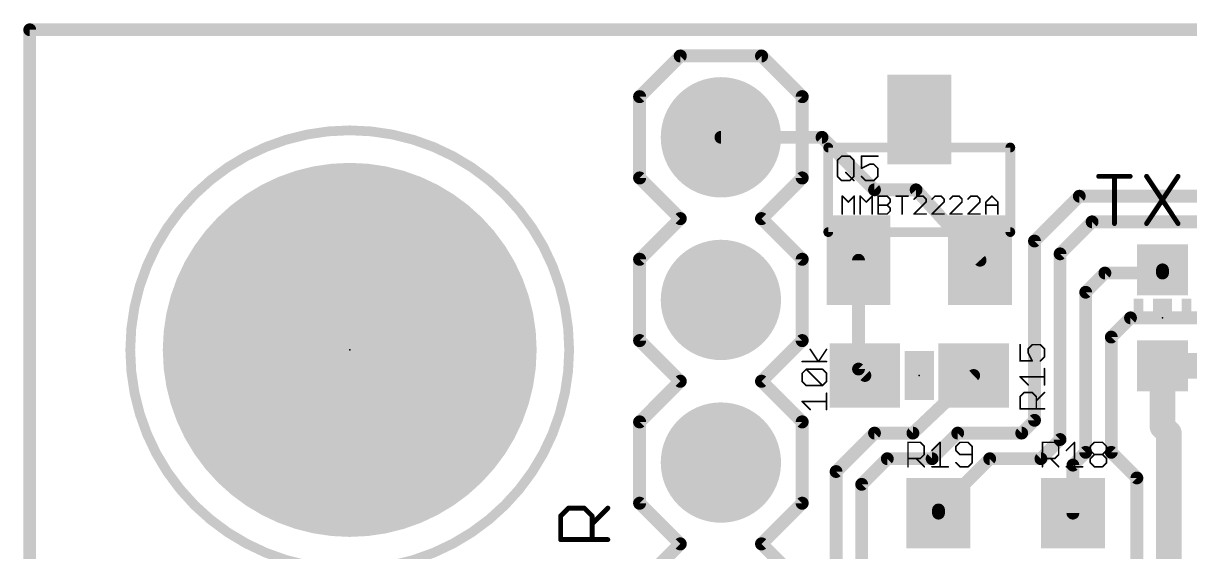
# Model space of a CAD drawing. Extents: x -0.4 to 70.1, y -0.1 to 70.1.
# Drawn here: x -0.1 to 18.12, y 61.85 to 70.1 of the extents above; entities that cross this region are included whole.
import ezdxf

# ---------------------------------------------------------------- set-up
doc = ezdxf.new("R2010")
doc.units = 0
for name, color, linetype in [('1', 22, 'CONTINUOUS'), ('16', 175, 'CONTINUOUS'), ('17', 82, 'CONTINUOUS'), ('20', 7, 'CONTINUOUS'), ('21', 253, 'CONTINUOUS'), ('23', 7, 'CONTINUOUS'), ('25', 253, 'CONTINUOUS'), ('27', 253, 'CONTINUOUS')]:
    doc.layers.add(name, color=color, linetype=linetype)

# ---------------------------------------------------------------- blocks, each defined once
blk = doc.blocks.new('ROUNDP')
at = {"const_width": 0.5}
blk.add_lwpolyline([(0, -0.25, 1), (0, 0.25, 1), (0, -0.25)], format="xyb", dxfattribs=at)
blk = doc.blocks.new('RECT')
blk.add_solid([(-0.5, -0.5), (0.5, -0.5), (-0.5, 0.5), (0.5, 0.5)])

msp = doc.modelspace()

# ---------------------------------------------------------------- linework, layer by layer
at = {"layer": '1'}
for points, const_width in [([(0, 70), (70, 70)], 0.2), ([(0, 0), (0, 70)], 0.2), ([(10.8, 68.32), (12.38, 68.32)], 0.2), ([(12.38, 68.32), (13.2, 67.5)], 0.2), ([(13.2, 67.5), (13.85, 67.5)], 0.2), ([(13.85, 67.5), (14.85, 66.4)], 0.2), ([(15.7, 66.7), (16.4, 67.4)], 0.2), ([(16.4, 67.4), (19.4, 67.4)], 0.2), ([(16.1, 66.5), (16.6, 67)], 0.2), ([(16.6, 67), (18.45, 67)], 0.2), ([(15.7, 63.9), (15.7, 66.7)], 0.2), ([(16.1, 63.6), (16.1, 66.5)], 0.2), ([(12.95, 64.7), (12.95, 66.4)], 0.2), ([(17.7, 66.2), (17.7, 66.25)], 0.2), ([(16.5, 65.9), (16.8, 66.2)], 0.2), ([(16.8, 66.2), (17.7, 66.2)], 0.2), ([(16.5, 63.4), (16.5, 65.9)], 0.2), ([(16.9, 65.2), (17.2, 65.5)], 0.2), ([(17.2, 65.5), (19.9, 65.5)], 0.2), ([(16.9, 63.4), (16.9, 65.2)], 0.2), ([(17.7, 63.8), (17.7, 64.75)], 0.4), ([(17.7, 64.75), (19.2, 64.75)], 0.4), ([(13.05, 64.6), (12.95, 64.7)], 0.2), ([(13.8, 63.7), (14.75, 64.6)], 0.2), ([(15.5, 63.7), (15.7, 63.9)], 0.2), ([(17.8, 63.7), (17.7, 63.8)], 0.4), ([(12.6, 63.1), (13.2, 63.7)], 0.2), ([(13.2, 63.7), (13.8, 63.7)], 0.2), ([(14.1, 63.3), (14.5, 63.7)], 0.2), ([(14.5, 63.7), (15.5, 63.7)], 0.2), ([(17.8, 60.7), (17.8, 63.7)], 0.4), ([(15.8, 63.3), (16.1, 63.6)], 0.2), ([(16.3, 63.2), (16.5, 63.4)], 0.2), ([(17.3, 63), (16.9, 63.4)], 0.2), ([(13, 62.9), (13.4, 63.3)], 0.2), ([(13.4, 63.3), (14.1, 63.3)], 0.2), ([(14.2, 62.5), (15, 63.3)], 0.2), ([(15, 63.3), (15.8, 63.3)], 0.2), ([(16.3, 62.45), (16.3, 63.2)], 0.2), ([(12.6, 59.4), (12.6, 63.1)], 0.2), ([(17.3, 60.2), (17.3, 63)], 0.2), ([(13, 60), (13, 62.9)], 0.2), ([(14.2, 62.45), (14.2, 62.5)], 0.2)]:
    msp.add_lwpolyline(points, dxfattribs=dict(at, const_width=const_width))
for points, const_width in [([(0, 70.05, 1), (0, 69.95)], 0.1), ([(0.05, 70, 1), (-0.05, 70)], 0.1), ([(10.8, 68.37, 1), (10.8, 68.27)], 0.1), ([(12.4154, 68.3554, 1), (12.3446, 68.2846)], 0.1), ([(12.38, 68.27, 1), (12.38, 68.37)], 0.1), ([(13.2, 67.55, 1), (13.2, 67.45)], 0.1), ([(13.1646, 67.4646, 1), (13.2354, 67.5354)], 0.1), ([(13.887, 67.5336, 1), (13.813, 67.4664)], 0.1), ([(13.85, 67.45, 1), (13.85, 67.55)], 0.1), ([(16.4, 67.45, 1), (16.4, 67.35)], 0.1), ([(16.4354, 67.3646, 1), (16.3646, 67.4354)], 0.1), ([(16.6, 67.05, 1), (16.6, 66.95)], 0.1), ([(16.6354, 66.9646, 1), (16.5646, 67.0354)], 0.1), ([(15.6646, 66.7354, 1), (15.7354, 66.6646)], 0.1), ([(15.75, 66.7, 1), (15.65, 66.7)], 0.1), ([(16.0646, 66.5354, 1), (16.1354, 66.4646)], 0.1), ([(16.15, 66.5, 1), (16.05, 66.5)], 0.1), ([(13, 66.4, 1), (12.9, 66.4)], 0.1), ([(14.813, 66.3664, 1), (14.887, 66.4336)], 0.1), ([(17.75, 66.25, 1), (17.65, 66.25)], 0.1), ([(16.8, 66.25, 1), (16.8, 66.15)], 0.1), ([(16.8354, 66.1646, 1), (16.7646, 66.2354)], 0.1), ([(17.65, 66.2, 1), (17.75, 66.2)], 0.1), ([(17.7, 66.15, 1), (17.7, 66.25)], 0.1), ([(16.4646, 65.9354, 1), (16.5354, 65.8646)], 0.1), ([(16.55, 65.9, 1), (16.45, 65.9)], 0.1), ([(17.2, 65.55, 1), (17.2, 65.45)], 0.1), ([(17.2354, 65.4646, 1), (17.1646, 65.5354)], 0.1), ([(16.8646, 65.2354, 1), (16.9354, 65.1646)], 0.1), ([(16.95, 65.2, 1), (16.85, 65.2)], 0.1), ([(17.8, 64.75, 1), (17.6, 64.75)], 0.2), ([(17.7, 64.85, 1), (17.7, 64.65)], 0.2), ([(12.9854, 64.7354, 1), (12.9146, 64.6646)], 0.1), ([(12.9, 64.7, 1), (13, 64.7)], 0.1), ([(14.7844, 64.5637, 1), (14.7156, 64.6363)], 0.1), ([(13.0146, 64.5646, 1), (13.0854, 64.6354)], 0.1), ([(15.7354, 63.8646, 1), (15.6646, 63.9354)], 0.1), ([(17.7707, 63.8707, 1), (17.6293, 63.7293)], 0.2), ([(13.2, 63.75, 1), (13.2, 63.65)], 0.1), ([(13.2354, 63.6646, 1), (13.1646, 63.7354)], 0.1), ([(13.8, 63.65, 1), (13.8, 63.75)], 0.1), ([(14.5, 63.75, 1), (14.5, 63.65)], 0.1), ([(14.5354, 63.6646, 1), (14.4646, 63.7354)], 0.1), ([(15.5, 63.65, 1), (15.5, 63.75)], 0.1), ([(15.65, 63.9, 1), (15.75, 63.9)], 0.1), ([(17.6, 63.8, 1), (17.8, 63.8)], 0.2), ([(17.9, 63.7, 1), (17.7, 63.7)], 0.2), ([(17.7293, 63.6293, 1), (17.8707, 63.7707)], 0.2), ([(13.7656, 63.7363, 1), (13.8344, 63.6637)], 0.1), ([(15.4646, 63.7354, 1), (15.5354, 63.6646)], 0.1), ([(16.05, 63.6, 1), (16.15, 63.6)], 0.1), ([(16.1354, 63.5646, 1), (16.0646, 63.6354)], 0.1), ([(16.45, 63.4, 1), (16.55, 63.4)], 0.1), ([(16.5354, 63.3646, 1), (16.4646, 63.4354)], 0.1), ([(16.9354, 63.4354, 1), (16.8646, 63.3646)], 0.1), ([(16.85, 63.4, 1), (16.95, 63.4)], 0.1), ([(13.4, 63.35, 1), (13.4, 63.25)], 0.1), ([(13.4354, 63.2646, 1), (13.3646, 63.3354)], 0.1), ([(14.0646, 63.3354, 1), (14.1354, 63.2646)], 0.1), ([(14.1, 63.25, 1), (14.1, 63.35)], 0.1), ([(15, 63.35, 1), (15, 63.25)], 0.1), ([(15.0354, 63.2646, 1), (14.9646, 63.3354)], 0.1), ([(15.7646, 63.3354, 1), (15.8354, 63.2646)], 0.1), ([(15.8, 63.25, 1), (15.8, 63.35)], 0.1), ([(16.2646, 63.2354, 1), (16.3354, 63.1646)], 0.1), ([(16.35, 63.2, 1), (16.25, 63.2)], 0.1), ([(12.5646, 63.1354, 1), (12.6354, 63.0646)], 0.1), ([(12.65, 63.1, 1), (12.55, 63.1)], 0.1), ([(17.35, 63, 1), (17.25, 63)], 0.1), ([(17.2646, 62.9646, 1), (17.3354, 63.0354)], 0.1), ([(12.9646, 62.9354, 1), (13.0354, 62.8646)], 0.1), ([(13.05, 62.9, 1), (12.95, 62.9)], 0.1), ([(14.1646, 62.5354, 1), (14.2354, 62.4646)], 0.1), ([(14.25, 62.5, 1), (14.15, 62.5)], 0.1), ([(14.15, 62.45, 1), (14.25, 62.45)], 0.1), ([(16.25, 62.45, 1), (16.35, 62.45)], 0.1)]:
    msp.add_lwpolyline(points, format="xyb", dxfattribs=dict(at, const_width=const_width))
at = {"layer": '16', "const_width": 0.2}
for points in [[(0, 70), (70, 70)], [(0, 0), (0, 70)]]:
    msp.add_lwpolyline(points, dxfattribs=at)
at = {"layer": '16', "const_width": 0.1}
for points in [[(0, 70.05, 1), (0, 69.95)], [(0.05, 70, 1), (-0.05, 70)]]:
    msp.add_lwpolyline(points, format="xyb", dxfattribs=at)
at = {"layer": '20', "const_width": 0.2}
for points in [[(70, 70), (0, 70)], [(0, 70), (0, 0)]]:
    msp.add_lwpolyline(points, dxfattribs=at)
at = {"layer": '20', "const_width": 0.1}
for points in [[(0, 70.05, 1), (0, 69.95)], [(0.05, 70, 1), (-0.05, 70)]]:
    msp.add_lwpolyline(points, format="xyb", dxfattribs=at)
at = {"layer": '21'}
for points, const_width in [([(9.53, 68.955), (10.165, 69.59)], 0.2032), ([(10.165, 69.59), (11.435, 69.59)], 0.2032), ([(11.435, 69.59), (12.07, 68.955)], 0.2032), ([(9.53, 67.685), (9.53, 68.955)], 0.2032), ([(12.07, 68.955), (12.07, 67.685)], 0.2032), ([(12.4776, 66.8396), (12.4776, 68.1604)], 0.1524), ([(12.4776, 68.1604), (15.3224, 68.1604)], 0.1524), ([(15.3224, 68.1604), (15.3224, 66.8396)], 0.1524), ([(9.53, 67.685), (10.165, 67.05)], 0.2032), ([(11.435, 67.05), (12.07, 67.685)], 0.2032), ([(9.53, 66.415), (10.165, 67.05)], 0.2032), ([(11.435, 67.05), (12.07, 66.415)], 0.2032), ([(15.3224, 66.8396), (12.4776, 66.8396)], 0.1524), ([(9.53, 65.145), (9.53, 66.415)], 0.2032), ([(12.07, 66.415), (12.07, 65.145)], 0.2032), ([(10.165, 64.51), (9.53, 65.145)], 0.2032), ([(12.07, 65.145), (11.435, 64.51)], 0.2032), ([(9.53, 63.875), (10.165, 64.51)], 0.2032), ([(11.435, 64.51), (12.07, 63.875)], 0.2032), ([(9.53, 62.605), (9.53, 63.875)], 0.2032), ([(12.07, 63.875), (12.07, 62.605)], 0.2032), ([(10.165, 61.97), (9.53, 62.605)], 0.2032), ([(12.07, 62.605), (11.435, 61.97)], 0.2032), ([(9.53, 61.335), (10.165, 61.97)], 0.2032), ([(11.435, 61.97), (12.07, 61.335)], 0.2032)]:
    msp.add_lwpolyline(points, dxfattribs=dict(at, const_width=const_width))
for points, const_width in [([(10.165, 69.6408, 1), (10.165, 69.5392)], 0.1016), ([(10.2009, 69.5541, 1), (10.1291, 69.6259)], 0.1016), ([(11.4709, 69.6259, 1), (11.3991, 69.5541)], 0.1016), ([(11.435, 69.5392, 1), (11.435, 69.6408)], 0.1016), ([(9.5808, 68.955, 1), (9.4792, 68.955)], 0.1016), ([(9.4941, 68.9909, 1), (9.5659, 68.9191)], 0.1016), ([(12.1208, 68.955, 1), (12.0192, 68.955)], 0.1016), ([(12.0341, 68.9191, 1), (12.1059, 68.9909)], 0.1016), ([(5, 61.571, 1), (5, 68.429, 1), (5, 61.571)], 0.1524), ([(12.5157, 68.1604, 1), (12.4395, 68.1604)], 0.0762), ([(12.4776, 68.1985, 1), (12.4776, 68.1223)], 0.0762), ([(15.3605, 68.1604, 1), (15.2843, 68.1604)], 0.0762), ([(15.3224, 68.1223, 1), (15.3224, 68.1985)], 0.0762), ([(9.5659, 67.7209, 1), (9.4941, 67.6491)], 0.1016), ([(9.4792, 67.685, 1), (9.5808, 67.685)], 0.1016), ([(12.0192, 67.685, 1), (12.1208, 67.685)], 0.1016), ([(12.1059, 67.6491, 1), (12.0341, 67.7209)], 0.1016), ([(10.2009, 67.0141, 1), (10.1291, 67.0859)], 0.1016), ([(10.1291, 67.0141, 1), (10.2009, 67.0859)], 0.1016), ([(11.4709, 67.0859, 1), (11.3991, 67.0141)], 0.1016), ([(11.3991, 67.0859, 1), (11.4709, 67.0141)], 0.1016), ([(12.4776, 66.8777, 1), (12.4776, 66.8015)], 0.0762), ([(15.3224, 66.8015, 1), (15.3224, 66.8777)], 0.0762), ([(5, 63.3, 1), (5, 66.7, 1), (5, 63.3)], 0.1524), ([(12.4395, 66.8396, 1), (12.5157, 66.8396)], 0.0762), ([(15.2843, 66.8396, 1), (15.3605, 66.8396)], 0.0762), ([(9.5808, 66.415, 1), (9.4792, 66.415)], 0.1016), ([(9.4941, 66.4509, 1), (9.5659, 66.3791)], 0.1016), ([(12.1208, 66.415, 1), (12.0192, 66.415)], 0.1016), ([(12.0341, 66.3791, 1), (12.1059, 66.4509)], 0.1016), ([(9.5659, 65.1809, 1), (9.4941, 65.1091)], 0.1016), ([(12.1059, 65.1091, 1), (12.0341, 65.1809)], 0.1016), ([(9.4792, 65.145, 1), (9.5808, 65.145)], 0.1016), ([(12.0192, 65.145, 1), (12.1208, 65.145)], 0.1016), ([(10.2009, 64.4741, 1), (10.1291, 64.5459)], 0.1016), ([(10.1291, 64.4741, 1), (10.2009, 64.5459)], 0.1016), ([(11.4709, 64.5459, 1), (11.3991, 64.4741)], 0.1016), ([(11.3991, 64.5459, 1), (11.4709, 64.4741)], 0.1016), ([(9.5808, 63.875, 1), (9.4792, 63.875)], 0.1016), ([(12.1208, 63.875, 1), (12.0192, 63.875)], 0.1016), ([(9.4941, 63.9109, 1), (9.5659, 63.8391)], 0.1016), ([(12.0341, 63.8391, 1), (12.1059, 63.9109)], 0.1016), ([(9.5659, 62.6409, 1), (9.4941, 62.5691)], 0.1016), ([(12.1059, 62.5691, 1), (12.0341, 62.6409)], 0.1016), ([(9.4792, 62.605, 1), (9.5808, 62.605)], 0.1016), ([(12.0192, 62.605, 1), (12.1208, 62.605)], 0.1016), ([(10.2009, 61.9341, 1), (10.1291, 62.0059)], 0.1016), ([(10.1291, 61.9341, 1), (10.2009, 62.0059)], 0.1016), ([(11.4709, 62.0059, 1), (11.3991, 61.9341)], 0.1016), ([(11.3991, 62.0059, 1), (11.4709, 61.9341)], 0.1016)]:
    msp.add_lwpolyline(points, format="xyb", dxfattribs=dict(at, const_width=const_width))
at = {"layer": '23'}
for p in [(13.9, 67.5), (17.7, 65.5), (5, 65), (13.9, 64.6)]:
    msp.add_point(p, dxfattribs=at)
at = {"layer": '25'}
for points, const_width in [([(12.6237, 67.9625), (12.6873, 68.026)], 0.0254), ([(12.6873, 68.026), (12.8144, 68.026)], 0.0254), ([(12.8144, 68.026), (12.8779, 67.9625)], 0.0254), ([(13.2521, 68.026), (12.9979, 68.026)], 0.0254), ([(12.9979, 68.026), (12.9979, 67.8354)], 0.0254), ([(12.6237, 67.7083), (12.6237, 67.9625)], 0.0254), ([(12.8779, 67.9625), (12.8779, 67.7083)], 0.0254), ([(12.9979, 67.8354), (13.125, 67.8989)], 0.0254), ([(13.125, 67.8989), (13.1886, 67.8989)], 0.0254), ([(13.1886, 67.8989), (13.2521, 67.8354)], 0.0254), ([(13.2521, 67.8354), (13.2521, 67.7083)], 0.0254), ([(12.6873, 67.6447), (12.6237, 67.7083)], 0.0254), ([(12.8144, 67.6447), (12.6873, 67.6447)], 0.0254), ([(12.7508, 67.7718), (12.8779, 67.6447)], 0.0254), ([(12.8779, 67.7083), (12.8144, 67.6447)], 0.0254), ([(13.0615, 67.6447), (12.9979, 67.7083)], 0.0254), ([(13.1886, 67.6447), (13.0615, 67.6447)], 0.0254), ([(13.2521, 67.7083), (13.1886, 67.6447)], 0.0254), ([(16.7031, 67.7103), (17.1946, 67.7103)], 0.0762), ([(16.9488, 66.9731), (16.9488, 67.7103)], 0.0762), ([(17.4515, 67.7103), (17.943, 66.9731)], 0.0762), ([(17.943, 67.7103), (17.4515, 66.9731)], 0.0762), ([(15.4744, 65.0817), (15.4744, 64.8275)], 0.0254), ([(15.6015, 65.0182), (15.665, 65.0817)], 0.0254), ([(15.665, 65.0817), (15.7921, 65.0817)], 0.0254), ([(15.7921, 65.0817), (15.8557, 65.0182)], 0.0254), ([(15.6015, 64.9546), (15.6015, 65.0182)], 0.0254), ([(15.665, 64.8275), (15.6015, 64.9546)], 0.0254), ([(15.8557, 64.891), (15.7921, 64.8275)], 0.0254), ([(15.8557, 65.0182), (15.8557, 64.891)], 0.0254), ([(15.4744, 64.8275), (15.665, 64.8275)], 0.0254), ([(15.8557, 64.4533), (15.8557, 64.7075)], 0.0254), ([(15.6015, 64.4533), (15.4744, 64.5804)], 0.0254), ([(15.4744, 64.5804), (15.8557, 64.5804)], 0.0254), ([(15.4744, 64.2697), (15.5379, 64.3333)], 0.0254), ([(15.5379, 64.3333), (15.665, 64.3333)], 0.0254), ([(15.665, 64.3333), (15.7286, 64.2697)], 0.0254), ([(15.7286, 64.2062), (15.8557, 64.3333)], 0.0254), ([(15.4744, 64.0791), (15.4744, 64.2697)], 0.0254), ([(15.7286, 64.2697), (15.7286, 64.0791)], 0.0254), ([(15.8557, 64.0791), (15.4744, 64.0791)], 0.0254), ([(13.7237, 63.1747), (13.7237, 63.556)], 0.0254), ([(13.7237, 63.556), (13.9144, 63.556)], 0.0254), ([(13.9144, 63.556), (13.9779, 63.4925)], 0.0254), ([(13.9779, 63.4925), (13.9779, 63.3654)], 0.0254), ([(14.0979, 63.4289), (14.225, 63.556)], 0.0254), ([(14.225, 63.556), (14.225, 63.1747)], 0.0254), ([(14.5357, 63.556), (14.4721, 63.4925)], 0.0254), ([(14.4721, 63.4925), (14.4721, 63.4289)], 0.0254), ([(14.4721, 63.4289), (14.5357, 63.3654)], 0.0254), ([(14.6628, 63.556), (14.5357, 63.556)], 0.0254), ([(14.7263, 63.4925), (14.6628, 63.556)], 0.0254), ([(14.7263, 63.2383), (14.7263, 63.4925)], 0.0254), ([(15.8237, 63.1747), (15.8237, 63.556)], 0.0254), ([(15.8237, 63.556), (16.0144, 63.556)], 0.0254), ([(16.0144, 63.556), (16.0779, 63.4925)], 0.0254), ([(16.0779, 63.4925), (16.0779, 63.3654)], 0.0254), ([(16.1979, 63.4289), (16.325, 63.556)], 0.0254), ([(16.325, 63.556), (16.325, 63.1747)], 0.0254), ([(16.5721, 63.4925), (16.6357, 63.556)], 0.0254), ([(16.5721, 63.4289), (16.5721, 63.4925)], 0.0254), ([(16.6357, 63.3654), (16.5721, 63.4289)], 0.0254), ([(16.6357, 63.556), (16.7628, 63.556)], 0.0254), ([(16.7628, 63.556), (16.8263, 63.4925)], 0.0254), ([(16.8263, 63.4289), (16.7628, 63.3654)], 0.0254), ([(16.8263, 63.4925), (16.8263, 63.4289)], 0.0254), ([(13.9144, 63.3018), (13.7237, 63.3018)], 0.0254), ([(13.8508, 63.3018), (13.9779, 63.1747)], 0.0254), ([(13.9779, 63.3654), (13.9144, 63.3018)], 0.0254), ([(14.4721, 63.2383), (14.5357, 63.1747)], 0.0254), ([(14.5357, 63.3654), (14.7263, 63.3654)], 0.0254), ([(14.6628, 63.1747), (14.7263, 63.2383)], 0.0254), ([(16.0144, 63.3018), (15.8237, 63.3018)], 0.0254), ([(15.9508, 63.3018), (16.0779, 63.1747)], 0.0254), ([(16.0779, 63.3654), (16.0144, 63.3018)], 0.0254), ([(16.5721, 63.3018), (16.6357, 63.3654)], 0.0254), ([(16.5721, 63.2383), (16.5721, 63.3018)], 0.0254), ([(16.6357, 63.1747), (16.5721, 63.2383)], 0.0254), ([(16.6357, 63.3654), (16.7628, 63.3654)], 0.0254), ([(16.7628, 63.3654), (16.8263, 63.3018)], 0.0254), ([(16.8263, 63.2383), (16.7628, 63.1747)], 0.0254), ([(16.8263, 63.3018), (16.8263, 63.2383)], 0.0254), ([(14.0979, 63.1747), (14.3521, 63.1747)], 0.0254), ([(14.5357, 63.1747), (14.6628, 63.1747)], 0.0254), ([(16.1979, 63.1747), (16.4521, 63.1747)], 0.0254), ([(16.7628, 63.1747), (16.6357, 63.1747)], 0.0254), ([(8.2959, 62.4058), (8.4187, 62.5286)], 0.0762), ([(8.4187, 62.5286), (8.6645, 62.5286)], 0.0762), ([(8.6645, 62.5286), (8.7874, 62.4058)], 0.0762), ([(8.7874, 62.2829), (9.0331, 62.5286)], 0.0762), ([(8.2959, 62.0371), (8.2959, 62.4058)], 0.0762), ([(8.7874, 62.4058), (8.7874, 62.0371)], 0.0762), ([(9.0331, 62.0371), (8.2959, 62.0371)], 0.0762)]:
    msp.add_lwpolyline(points, dxfattribs=dict(at, const_width=const_width))
for points, const_width in [([(12.6873, 68.0324, 1), (12.6873, 68.0197)], 0.0127), ([(12.6917, 68.0215, 1), (12.6828, 68.0305)], 0.0127), ([(12.8189, 68.0305, 1), (12.8099, 68.0215)], 0.0127), ([(12.8144, 68.0197, 1), (12.8144, 68.0324)], 0.0127), ([(12.9979, 68.0324, 1), (12.9979, 68.0197)], 0.0127), ([(13.0043, 68.026, 1), (12.9916, 68.026)], 0.0127), ([(13.2521, 68.0197, 1), (13.2521, 68.0324)], 0.0127), ([(12.6192, 67.967, 1), (12.6282, 67.958)], 0.0127), ([(12.6301, 67.9625, 1), (12.6174, 67.9625)], 0.0127), ([(12.8843, 67.9625, 1), (12.8716, 67.9625)], 0.0127), ([(12.8734, 67.958, 1), (12.8824, 67.967)], 0.0127), ([(12.9951, 67.841, 1), (13.0007, 67.8297)], 0.0127), ([(12.9916, 67.8354, 1), (13.0043, 67.8354)], 0.0127), ([(13.125, 67.9053, 1), (13.125, 67.8926)], 0.0127), ([(13.1279, 67.8932, 1), (13.1222, 67.9046)], 0.0127), ([(13.1931, 67.9034, 1), (13.1841, 67.8944)], 0.0127), ([(13.1886, 67.8926, 1), (13.1886, 67.9053)], 0.0127), ([(13.2585, 67.8354, 1), (13.2458, 67.8354)], 0.0127), ([(13.2476, 67.8309, 1), (13.2566, 67.8399)], 0.0127), ([(12.6282, 67.7127, 1), (12.6192, 67.7038)], 0.0127), ([(12.6174, 67.7083, 1), (12.6301, 67.7083)], 0.0127), ([(12.6873, 67.651, 1), (12.6873, 67.6384)], 0.0127), ([(12.6828, 67.6402, 1), (12.6917, 67.6492)], 0.0127), ([(12.7553, 67.7763, 1), (12.7463, 67.7673)], 0.0127), ([(12.8099, 67.6492, 1), (12.8189, 67.6402)], 0.0127), ([(12.8144, 67.6384, 1), (12.8144, 67.651)], 0.0127), ([(12.8716, 67.7083, 1), (12.8843, 67.7083)], 0.0127), ([(12.8824, 67.7038, 1), (12.8734, 67.7127)], 0.0127), ([(12.8734, 67.6402, 1), (12.8824, 67.6492)], 0.0127), ([(13.0024, 67.7127, 1), (12.9934, 67.7038)], 0.0127), ([(13.0615, 67.651, 1), (13.0615, 67.6384)], 0.0127), ([(13.057, 67.6402, 1), (13.0659, 67.6492)], 0.0127), ([(13.1841, 67.6492, 1), (13.1931, 67.6402)], 0.0127), ([(13.1886, 67.6384, 1), (13.1886, 67.651)], 0.0127), ([(13.2458, 67.7083, 1), (13.2585, 67.7083)], 0.0127), ([(13.2566, 67.7038, 1), (13.2476, 67.7127)], 0.0127), ([(16.7031, 67.7294, 1), (16.7031, 67.6913)], 0.0381), ([(16.9679, 67.7103, 1), (16.9298, 67.7103)], 0.0381), ([(17.1946, 67.6913, 1), (17.1946, 67.7294)], 0.0381), ([(17.4674, 67.7209, 1), (17.4357, 67.6998)], 0.0381), ([(17.9589, 67.6998, 1), (17.9271, 67.7209)], 0.0381), ([(16.9298, 66.9731, 1), (16.9679, 66.9731)], 0.0381), ([(17.4357, 66.9837, 1), (17.4674, 66.9625)], 0.0381), ([(17.9271, 66.9625, 1), (17.9589, 66.9837)], 0.0381), ([(15.4807, 65.0817, 1), (15.468, 65.0817)], 0.0127), ([(15.665, 65.0881, 1), (15.665, 65.0754)], 0.0127), ([(15.6695, 65.0772, 1), (15.6605, 65.0862)], 0.0127), ([(15.7966, 65.0862, 1), (15.7877, 65.0772)], 0.0127), ([(15.7921, 65.0754, 1), (15.7921, 65.0881)], 0.0127), ([(15.6078, 65.0182, 1), (15.5951, 65.0182)], 0.0127), ([(15.597, 65.0226, 1), (15.606, 65.0137)], 0.0127), ([(15.6072, 64.9574, 1), (15.5958, 64.9518)], 0.0127), ([(15.5951, 64.9546, 1), (15.6078, 64.9546)], 0.0127), ([(15.862, 65.0182, 1), (15.8494, 65.0182)], 0.0127), ([(15.8494, 64.891, 1), (15.862, 64.891)], 0.0127), ([(15.8512, 65.0137, 1), (15.8602, 65.0226)], 0.0127), ([(15.8602, 64.8866, 1), (15.8512, 64.8955)], 0.0127), ([(15.4744, 64.8338, 1), (15.4744, 64.8211)], 0.0127), ([(15.468, 64.8275, 1), (15.4807, 64.8275)], 0.0127), ([(15.6594, 64.8247, 1), (15.6707, 64.8303)], 0.0127), ([(15.665, 64.8211, 1), (15.665, 64.8338)], 0.0127), ([(15.7877, 64.832, 1), (15.7966, 64.823)], 0.0127), ([(15.862, 64.7075, 1), (15.8494, 64.7075)], 0.0127), ([(15.4789, 64.5849, 1), (15.4699, 64.5759)], 0.0127), ([(15.4744, 64.5867, 1), (15.4744, 64.574)], 0.0127), ([(15.8557, 64.574, 1), (15.8557, 64.5867)], 0.0127), ([(15.5379, 64.3396, 1), (15.5379, 64.3269)], 0.0127), ([(15.5424, 64.3288, 1), (15.5334, 64.3378)], 0.0127), ([(15.597, 64.4488, 1), (15.606, 64.4578)], 0.0127), ([(15.6695, 64.3378, 1), (15.6605, 64.3288)], 0.0127), ([(15.665, 64.3269, 1), (15.665, 64.3396)], 0.0127), ([(15.8494, 64.4533, 1), (15.862, 64.4533)], 0.0127), ([(15.8602, 64.3288, 1), (15.8512, 64.3378)], 0.0127), ([(15.4807, 64.2697, 1), (15.468, 64.2697)], 0.0127), ([(15.4699, 64.2742, 1), (15.4789, 64.2653)], 0.0127), ([(15.7349, 64.2697, 1), (15.7222, 64.2697)], 0.0127), ([(15.7241, 64.2107, 1), (15.7331, 64.2017)], 0.0127), ([(15.7241, 64.2653, 1), (15.7331, 64.2742)], 0.0127), ([(15.4744, 64.0854, 1), (15.4744, 64.0727)], 0.0127), ([(15.468, 64.0791, 1), (15.4807, 64.0791)], 0.0127), ([(15.7222, 64.0791, 1), (15.7349, 64.0791)], 0.0127), ([(15.8557, 64.0727, 1), (15.8557, 64.0854)], 0.0127), ([(13.7301, 63.556, 1), (13.7174, 63.556)], 0.0127), ([(13.7237, 63.5624, 1), (13.7237, 63.5497)], 0.0127), ([(13.9189, 63.5605, 1), (13.9099, 63.5515)], 0.0127), ([(13.9144, 63.5497, 1), (13.9144, 63.5624)], 0.0127), ([(13.9843, 63.4925, 1), (13.9716, 63.4925)], 0.0127), ([(13.9734, 63.488, 1), (13.9824, 63.497)], 0.0127), ([(14.0934, 63.4334, 1), (14.1024, 63.4244)], 0.0127), ([(14.2314, 63.556, 1), (14.2187, 63.556)], 0.0127), ([(14.2295, 63.5515, 1), (14.2205, 63.5605)], 0.0127), ([(14.4785, 63.4925, 1), (14.4658, 63.4925)], 0.0127), ([(14.4676, 63.497, 1), (14.4766, 63.488)], 0.0127), ([(14.4766, 63.4334, 1), (14.4676, 63.4244)], 0.0127), ([(14.4658, 63.4289, 1), (14.4785, 63.4289)], 0.0127), ([(14.5357, 63.5624, 1), (14.5357, 63.5497)], 0.0127), ([(14.5402, 63.5515, 1), (14.5312, 63.5605)], 0.0127), ([(14.6673, 63.5605, 1), (14.6583, 63.5515)], 0.0127), ([(14.6628, 63.5497, 1), (14.6628, 63.5624)], 0.0127), ([(14.7327, 63.4925, 1), (14.72, 63.4925)], 0.0127), ([(14.7218, 63.488, 1), (14.7308, 63.497)], 0.0127), ([(15.8237, 63.5624, 1), (15.8237, 63.5497)], 0.0127), ([(15.83, 63.556, 1), (15.8174, 63.556)], 0.0127), ([(16.0189, 63.5605, 1), (16.0099, 63.5515)], 0.0127), ([(16.0144, 63.5497, 1), (16.0144, 63.5624)], 0.0127), ([(16.0843, 63.4925, 1), (16.0716, 63.4925)], 0.0127), ([(16.0734, 63.488, 1), (16.0824, 63.497)], 0.0127), ([(16.1934, 63.4334, 1), (16.2024, 63.4244)], 0.0127), ([(16.3314, 63.556, 1), (16.3187, 63.556)], 0.0127), ([(16.3295, 63.5515, 1), (16.3205, 63.5605)], 0.0127), ([(16.5676, 63.497, 1), (16.5766, 63.488)], 0.0127), ([(16.5766, 63.4334, 1), (16.5676, 63.4244)], 0.0127), ([(16.5785, 63.4925, 1), (16.5658, 63.4925)], 0.0127), ([(16.5658, 63.4289, 1), (16.5785, 63.4289)], 0.0127), ([(16.6357, 63.5624, 1), (16.6357, 63.5497)], 0.0127), ([(16.6402, 63.5515, 1), (16.6312, 63.5605)], 0.0127), ([(16.7673, 63.5605, 1), (16.7583, 63.5515)], 0.0127), ([(16.7628, 63.5497, 1), (16.7628, 63.5624)], 0.0127), ([(16.8327, 63.4925, 1), (16.82, 63.4925)], 0.0127), ([(16.82, 63.4289, 1), (16.8327, 63.4289)], 0.0127), ([(16.8218, 63.488, 1), (16.8308, 63.497)], 0.0127), ([(16.8308, 63.4244, 1), (16.8218, 63.4334)], 0.0127), ([(13.7237, 63.3082, 1), (13.7237, 63.2955)], 0.0127), ([(13.8553, 63.3063, 1), (13.8463, 63.2973)], 0.0127), ([(13.9099, 63.3063, 1), (13.9189, 63.2973)], 0.0127), ([(13.9144, 63.2955, 1), (13.9144, 63.3082)], 0.0127), ([(13.9716, 63.3654, 1), (13.9843, 63.3654)], 0.0127), ([(13.9824, 63.3609, 1), (13.9734, 63.3699)], 0.0127), ([(14.4766, 63.2427, 1), (14.4676, 63.2338)], 0.0127), ([(14.5357, 63.3717, 1), (14.5357, 63.359)], 0.0127), ([(14.5312, 63.3609, 1), (14.5402, 63.3699)], 0.0127), ([(14.72, 63.2383, 1), (14.7327, 63.2383)], 0.0127), ([(14.7308, 63.2338, 1), (14.7218, 63.2427)], 0.0127), ([(14.7263, 63.359, 1), (14.7263, 63.3717)], 0.0127), ([(15.8237, 63.3082, 1), (15.8237, 63.2955)], 0.0127), ([(15.9553, 63.3063, 1), (15.9463, 63.2973)], 0.0127), ([(16.0099, 63.3063, 1), (16.0189, 63.2973)], 0.0127), ([(16.0144, 63.2955, 1), (16.0144, 63.3082)], 0.0127), ([(16.0716, 63.3654, 1), (16.0843, 63.3654)], 0.0127), ([(16.0824, 63.3609, 1), (16.0734, 63.3699)], 0.0127), ([(16.5676, 63.3063, 1), (16.5766, 63.2973)], 0.0127), ([(16.5766, 63.2427, 1), (16.5676, 63.2338)], 0.0127), ([(16.5785, 63.3018, 1), (16.5658, 63.3018)], 0.0127), ([(16.5658, 63.2383, 1), (16.5785, 63.2383)], 0.0127), ([(16.6357, 63.3717, 1), (16.6357, 63.359)], 0.0127), ([(16.6402, 63.3609, 1), (16.6312, 63.3699)], 0.0127), ([(16.6312, 63.3609, 1), (16.6402, 63.3699)], 0.0127), ([(16.7673, 63.3699, 1), (16.7583, 63.3609)], 0.0127), ([(16.7583, 63.3699, 1), (16.7673, 63.3609)], 0.0127), ([(16.7628, 63.359, 1), (16.7628, 63.3717)], 0.0127), ([(16.8327, 63.3018, 1), (16.82, 63.3018)], 0.0127), ([(16.82, 63.2383, 1), (16.8327, 63.2383)], 0.0127), ([(16.8218, 63.2973, 1), (16.8308, 63.3063)], 0.0127), ([(16.8308, 63.2338, 1), (16.8218, 63.2427)], 0.0127), ([(13.7174, 63.1747, 1), (13.7301, 63.1747)], 0.0127), ([(13.9734, 63.1702, 1), (13.9824, 63.1792)], 0.0127), ([(14.0979, 63.181, 1), (14.0979, 63.1684)], 0.0127), ([(14.2187, 63.1747, 1), (14.2314, 63.1747)], 0.0127), ([(14.3521, 63.1684, 1), (14.3521, 63.181)], 0.0127), ([(14.5357, 63.181, 1), (14.5357, 63.1684)], 0.0127), ([(14.5312, 63.1702, 1), (14.5402, 63.1792)], 0.0127), ([(14.6583, 63.1792, 1), (14.6673, 63.1702)], 0.0127), ([(14.6628, 63.1684, 1), (14.6628, 63.181)], 0.0127), ([(15.8174, 63.1747, 1), (15.83, 63.1747)], 0.0127), ([(16.0734, 63.1702, 1), (16.0824, 63.1792)], 0.0127), ([(16.1979, 63.181, 1), (16.1979, 63.1684)], 0.0127), ([(16.3187, 63.1747, 1), (16.3314, 63.1747)], 0.0127), ([(16.4521, 63.1684, 1), (16.4521, 63.181)], 0.0127), ([(16.6357, 63.181, 1), (16.6357, 63.1684)], 0.0127), ([(16.6312, 63.1702, 1), (16.6402, 63.1792)], 0.0127), ([(16.7583, 63.1792, 1), (16.7673, 63.1702)], 0.0127), ([(16.7628, 63.1684, 1), (16.7628, 63.181)], 0.0127), ([(8.4187, 62.5477, 1), (8.4187, 62.5096)], 0.0381), ([(8.4322, 62.5152, 1), (8.4053, 62.5421)], 0.0381), ([(8.678, 62.5421, 1), (8.651, 62.5152)], 0.0381), ([(8.6645, 62.5096, 1), (8.6645, 62.5477)], 0.0381), ([(9.0466, 62.5152, 1), (9.0196, 62.5421)], 0.0381), ([(8.3149, 62.4058, 1), (8.2768, 62.4058)], 0.0381), ([(8.2824, 62.4192, 1), (8.3093, 62.3923)], 0.0381), ([(8.8064, 62.4058, 1), (8.7683, 62.4058)], 0.0381), ([(8.7739, 62.3923, 1), (8.8008, 62.4192)], 0.0381), ([(8.7739, 62.2964, 1), (8.8008, 62.2694)], 0.0381), ([(8.2768, 62.0371, 1), (8.3149, 62.0371)], 0.0381), ([(8.2959, 62.0562, 1), (8.2959, 62.0181)], 0.0381), ([(8.7683, 62.0371, 1), (8.8064, 62.0371)], 0.0381), ([(9.0331, 62.0181, 1), (9.0331, 62.0562)], 0.0381)]:
    msp.add_lwpolyline(points, format="xyb", dxfattribs=dict(at, const_width=const_width))
at = {"layer": '27', "const_width": 0.0254}
for points in [[(12.6967, 67.1222), (12.6967, 67.4018)], [(12.6967, 67.4018), (12.7899, 67.3086)], [(12.7899, 67.3086), (12.8831, 67.4018)], [(12.8831, 67.4018), (12.8831, 67.1222)], [(12.9774, 67.1222), (12.9774, 67.4018)], [(12.9774, 67.4018), (13.0706, 67.3086)], [(13.0706, 67.3086), (13.1638, 67.4018)], [(13.1638, 67.4018), (13.1638, 67.1222)], [(13.258, 67.1222), (13.258, 67.4018)], [(13.258, 67.4018), (13.3978, 67.4018)], [(13.258, 67.262), (13.3978, 67.262)], [(13.3978, 67.4018), (13.4444, 67.3552)], [(13.4444, 67.3086), (13.3978, 67.262)], [(13.3978, 67.262), (13.4444, 67.2154)], [(13.4444, 67.3552), (13.4444, 67.3086)], [(13.5387, 67.4018), (13.7251, 67.4018)], [(13.6319, 67.1222), (13.6319, 67.4018)], [(13.8659, 67.4018), (13.8193, 67.3552)], [(13.8193, 67.1222), (14.0057, 67.3086)], [(13.9591, 67.4018), (13.8659, 67.4018)], [(14.0057, 67.3552), (13.9591, 67.4018)], [(14.0057, 67.3086), (14.0057, 67.3552)], [(14.1466, 67.4018), (14.1, 67.3552)], [(14.1, 67.1222), (14.2864, 67.3086)], [(14.2398, 67.4018), (14.1466, 67.4018)], [(14.2864, 67.3552), (14.2398, 67.4018)], [(14.2864, 67.3086), (14.2864, 67.3552)], [(14.4272, 67.4018), (14.3806, 67.3552)], [(14.3806, 67.1222), (14.567, 67.3086)], [(14.5204, 67.4018), (14.4272, 67.4018)], [(14.567, 67.3552), (14.5204, 67.4018)], [(14.567, 67.3086), (14.567, 67.3552)], [(14.7079, 67.4018), (14.6613, 67.3552)], [(14.6613, 67.1222), (14.8477, 67.3086)], [(14.8011, 67.4018), (14.7079, 67.4018)], [(14.8477, 67.3552), (14.8011, 67.4018)], [(14.8477, 67.3086), (14.8477, 67.3552)], [(14.9419, 67.3086), (15.0351, 67.4018)], [(14.9419, 67.1222), (14.9419, 67.3086)], [(14.9419, 67.262), (15.1284, 67.262)], [(15.0351, 67.4018), (15.1284, 67.3086)], [(15.1284, 67.3086), (15.1284, 67.1222)], [(13.3978, 67.1222), (13.258, 67.1222)], [(13.4444, 67.1688), (13.3978, 67.1222)], [(13.4444, 67.2154), (13.4444, 67.1688)], [(14.0057, 67.1222), (13.8193, 67.1222)], [(14.2864, 67.1222), (14.1, 67.1222)], [(14.567, 67.1222), (14.3806, 67.1222)], [(14.8477, 67.1222), (14.6613, 67.1222)], [(12.3236, 64.8169), (12.1965, 65.0075)], [(12.4507, 65.0075), (12.3236, 64.8169)], [(12.4507, 64.8169), (12.0694, 64.8169)], [(12.0694, 64.6333), (12.1329, 64.6969)], [(12.1329, 64.6969), (12.3871, 64.6969)], [(12.3871, 64.4427), (12.1329, 64.6969)], [(12.3871, 64.6969), (12.4507, 64.6333)], [(12.0694, 64.5062), (12.0694, 64.6333)], [(12.1329, 64.4427), (12.0694, 64.5062)], [(12.4507, 64.5062), (12.3871, 64.4427)], [(12.4507, 64.6333), (12.4507, 64.5062)], [(12.3871, 64.4427), (12.1329, 64.4427)], [(12.4507, 64.0684), (12.4507, 64.3227)], [(12.1965, 64.0684), (12.0694, 64.1956)], [(12.0694, 64.1956), (12.4507, 64.1956)]]:
    msp.add_lwpolyline(points, dxfattribs=at)
at = {"layer": '27', "const_width": 0.0127}
for points in [[(12.7012, 67.4063, 1), (12.6922, 67.3973)], [(12.703, 67.4018, 1), (12.6904, 67.4018)], [(12.7854, 67.3131, 1), (12.7944, 67.3041)], [(12.7854, 67.3041, 1), (12.7944, 67.3131)], [(12.8895, 67.4018, 1), (12.8768, 67.4018)], [(12.8876, 67.3973, 1), (12.8786, 67.4063)], [(12.9837, 67.4018, 1), (12.971, 67.4018)], [(12.9818, 67.4063, 1), (12.9729, 67.3973)], [(13.0661, 67.3131, 1), (13.0751, 67.3041)], [(13.0661, 67.3041, 1), (13.0751, 67.3131)], [(13.1701, 67.4018, 1), (13.1574, 67.4018)], [(13.1683, 67.3973, 1), (13.1593, 67.4063)], [(13.258, 67.4082, 1), (13.258, 67.3955)], [(13.258, 67.2684, 1), (13.258, 67.2557)], [(13.2644, 67.4018, 1), (13.2517, 67.4018)], [(13.4023, 67.4063, 1), (13.3933, 67.3973)], [(13.4023, 67.2665, 1), (13.3933, 67.2575)], [(13.3933, 67.2665, 1), (13.4023, 67.2575)], [(13.3978, 67.3955, 1), (13.3978, 67.4082)], [(13.3978, 67.2557, 1), (13.3978, 67.2684)], [(13.4508, 67.3552, 1), (13.4381, 67.3552)], [(13.4381, 67.3086, 1), (13.4508, 67.3086)], [(13.4399, 67.3507, 1), (13.4489, 67.3597)], [(13.4489, 67.3041, 1), (13.4399, 67.3131)], [(13.5387, 67.4082, 1), (13.5387, 67.3955)], [(13.6382, 67.4018, 1), (13.6255, 67.4018)], [(13.7251, 67.3955, 1), (13.7251, 67.4082)], [(13.8148, 67.3597, 1), (13.8238, 67.3507)], [(13.8659, 67.4082, 1), (13.8659, 67.3955)], [(13.8704, 67.3973, 1), (13.8614, 67.4063)], [(13.9636, 67.4063, 1), (13.9546, 67.3973)], [(13.9591, 67.3955, 1), (13.9591, 67.4082)], [(14.0121, 67.3552, 1), (13.9994, 67.3552)], [(13.9994, 67.3086, 1), (14.0121, 67.3086)], [(14.0012, 67.3507, 1), (14.0102, 67.3597)], [(14.0102, 67.3041, 1), (14.0012, 67.3131)], [(14.0955, 67.3597, 1), (14.1045, 67.3507)], [(14.1466, 67.4082, 1), (14.1466, 67.3955)], [(14.1511, 67.3973, 1), (14.1421, 67.4063)], [(14.2443, 67.4063, 1), (14.2353, 67.3973)], [(14.2398, 67.3955, 1), (14.2398, 67.4082)], [(14.2927, 67.3552, 1), (14.28, 67.3552)], [(14.28, 67.3086, 1), (14.2927, 67.3086)], [(14.2819, 67.3507, 1), (14.2909, 67.3597)], [(14.2909, 67.3041, 1), (14.2819, 67.3131)], [(14.3761, 67.3597, 1), (14.3851, 67.3507)], [(14.4272, 67.4082, 1), (14.4272, 67.3955)], [(14.4317, 67.3973, 1), (14.4227, 67.4063)], [(14.5249, 67.4063, 1), (14.5159, 67.3973)], [(14.5204, 67.3955, 1), (14.5204, 67.4082)], [(14.5734, 67.3552, 1), (14.5607, 67.3552)], [(14.5607, 67.3086, 1), (14.5734, 67.3086)], [(14.5626, 67.3507, 1), (14.5715, 67.3597)], [(14.5715, 67.3041, 1), (14.5626, 67.3131)], [(14.6568, 67.3597, 1), (14.6658, 67.3507)], [(14.7079, 67.4082, 1), (14.7079, 67.3955)], [(14.7124, 67.3973, 1), (14.7034, 67.4063)], [(14.8056, 67.4063, 1), (14.7966, 67.3973)], [(14.8011, 67.3955, 1), (14.8011, 67.4082)], [(14.854, 67.3552, 1), (14.8413, 67.3552)], [(14.8413, 67.3086, 1), (14.854, 67.3086)], [(14.8432, 67.3507, 1), (14.8522, 67.3597)], [(14.8522, 67.3041, 1), (14.8432, 67.3131)], [(14.9374, 67.3131, 1), (14.9464, 67.3041)], [(14.9419, 67.2684, 1), (14.9419, 67.2557)], [(14.9483, 67.3086, 1), (14.9356, 67.3086)], [(15.0396, 67.4063, 1), (15.0306, 67.3973)], [(15.0396, 67.3973, 1), (15.0306, 67.4063)], [(15.1347, 67.3086, 1), (15.122, 67.3086)], [(15.1239, 67.3041, 1), (15.1328, 67.3131)], [(15.1284, 67.2557, 1), (15.1284, 67.2684)], [(12.6904, 67.1222, 1), (12.703, 67.1222)], [(12.8768, 67.1222, 1), (12.8895, 67.1222)], [(12.971, 67.1222, 1), (12.9837, 67.1222)], [(13.1574, 67.1222, 1), (13.1701, 67.1222)], [(13.258, 67.1286, 1), (13.258, 67.1159)], [(13.2517, 67.1222, 1), (13.2644, 67.1222)], [(13.3933, 67.1267, 1), (13.4023, 67.1177)], [(13.3978, 67.1159, 1), (13.3978, 67.1286)], [(13.4508, 67.2154, 1), (13.4381, 67.2154)], [(13.4381, 67.1688, 1), (13.4508, 67.1688)], [(13.4399, 67.2109, 1), (13.4489, 67.2199)], [(13.4489, 67.1643, 1), (13.4399, 67.1733)], [(13.6255, 67.1222, 1), (13.6382, 67.1222)], [(13.8193, 67.1286, 1), (13.8193, 67.1159)], [(13.8148, 67.1267, 1), (13.8238, 67.1177)], [(14.0057, 67.1159, 1), (14.0057, 67.1286)], [(14.1, 67.1286, 1), (14.1, 67.1159)], [(14.0955, 67.1267, 1), (14.1045, 67.1177)], [(14.2864, 67.1159, 1), (14.2864, 67.1286)], [(14.3806, 67.1286, 1), (14.3806, 67.1159)], [(14.3761, 67.1267, 1), (14.3851, 67.1177)], [(14.567, 67.1159, 1), (14.567, 67.1286)], [(14.6613, 67.1286, 1), (14.6613, 67.1159)], [(14.6568, 67.1267, 1), (14.6658, 67.1177)], [(14.8477, 67.1159, 1), (14.8477, 67.1286)], [(14.9356, 67.1222, 1), (14.9483, 67.1222)], [(15.122, 67.1222, 1), (15.1347, 67.1222)], [(12.2018, 65.011, 1), (12.1912, 65.004)], [(12.456, 65.004, 1), (12.4454, 65.011)], [(12.0694, 64.8232, 1), (12.0694, 64.8105)], [(12.1374, 64.7014, 1), (12.1284, 64.6924)], [(12.1329, 64.7032, 1), (12.1329, 64.6905)], [(12.1374, 64.6924, 1), (12.1284, 64.7014)], [(12.3183, 64.8204, 1), (12.3289, 64.8133)], [(12.3183, 64.8133, 1), (12.3289, 64.8204)], [(12.3916, 64.7014, 1), (12.3827, 64.6924)], [(12.3871, 64.6905, 1), (12.3871, 64.7032)], [(12.4507, 64.8105, 1), (12.4507, 64.8232)], [(12.0757, 64.6333, 1), (12.063, 64.6333)], [(12.0649, 64.6378, 1), (12.0739, 64.6288)], [(12.0739, 64.5107, 1), (12.0649, 64.5017)], [(12.4571, 64.6333, 1), (12.4444, 64.6333)], [(12.4462, 64.6288, 1), (12.4552, 64.6378)], [(12.4552, 64.5017, 1), (12.4462, 64.5107)], [(12.063, 64.5062, 1), (12.0757, 64.5062)], [(12.1329, 64.449, 1), (12.1329, 64.4363)], [(12.1284, 64.4382, 1), (12.1374, 64.4471)], [(12.3827, 64.4471, 1), (12.3916, 64.4382)], [(12.3827, 64.4382, 1), (12.3916, 64.4471)], [(12.3871, 64.4363, 1), (12.3871, 64.449)], [(12.4444, 64.5062, 1), (12.4571, 64.5062)], [(12.4571, 64.3227, 1), (12.4444, 64.3227)], [(12.0739, 64.2, 1), (12.0649, 64.1911)], [(12.0694, 64.2019, 1), (12.0694, 64.1892)], [(12.4507, 64.1892, 1), (12.4507, 64.2019)], [(12.192, 64.064, 1), (12.201, 64.0729)], [(12.4444, 64.0684, 1), (12.4571, 64.0684)]]:
    msp.add_lwpolyline(points, format="xyb", dxfattribs=at)

# ---------------------------------------------------------------- block references
at = {"layer": '1', "yscale": 1.4}
for p in [(13.9, 68.6), (12.95, 66.4), (14.85, 66.4)]:
    msp.add_blockref('RECT', p, dxfattribs=at)
at = {"layer": '1', "xscale": 0.8, "yscale": 0.8}
for p in [(17.7, 66.25), (17.7, 64.75)]:
    msp.add_blockref('RECT', p, dxfattribs=at)
at = {"layer": '1', "xscale": 1.1}
for p, rotation in [((13.05, 64.6), 180), ((14.75, 64.6), 180), ((14.2, 62.45), 90), ((16.3, 62.45), 90)]:
    msp.add_blockref('RECT', p, dxfattribs=dict(at, rotation=rotation))
at = {"layer": '17', "xscale": 1.8796, "yscale": 1.8796, "rotation": 180}
for p in [(10.8, 68.32), (10.8, 68.32), (10.8, 65.78), (10.8, 65.78), (10.8, 63.24), (10.8, 63.24)]:
    msp.add_blockref('ROUNDP', p, dxfattribs=at)
at = {"layer": '17', "xscale": 5.842, "yscale": 5.842}
msp.add_blockref('ROUNDP', (5, 65), dxfattribs=at)
msp.add_blockref('ROUNDP', (5, 65), dxfattribs=at)
at = {"layer": '21', "yscale": 0.3}
for p, xscale in [((17.325, 65.65), 0.15), ((17.7, 65.65), 0.3), ((18.075, 65.65), 0.15)]:
    msp.add_blockref('RECT', p, dxfattribs=dict(at, xscale=xscale))
at = {"layer": '21', "xscale": 0.4572, "yscale": 0.762, "rotation": 180}
msp.add_blockref('RECT', (13.9, 64.6), dxfattribs=at)

doc.saveas('drawing.dxf')
